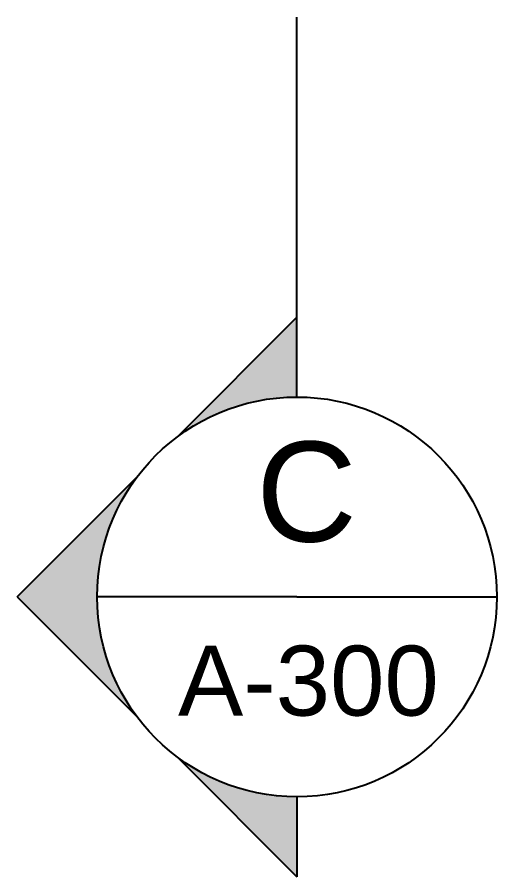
# Model space of a CAD drawing. Header units: millimetres. Extents: x -15.3 to 26.3, y -6.6 to 31.3.
# Drawn here: x 4.056 to 4.536, y 5.831 to 6.691 of the extents above; entities that cross this region are included whole.
import ezdxf

# ---------------------------------------------------------------- set-up
doc = ezdxf.new("R2010")
doc.units = ezdxf.units.MM
doc.layers.add('Infissi', color=5, linetype='Continuous')
doc.styles.get("Standard").update_dxf_attribs({"font": 'arial.ttf'})

msp = doc.modelspace()

# ---------------------------------------------------------------- hatches: boundary and pattern name
at = {"layer": 'Infissi'}
h = msp.add_hatch(color=256, dxfattribs=at)
h.dxf.hatch_style = 1
h.paths.add_polyline_path([(4.17567, 6.2309), (4.05567, 6.1109), (4.06567, 6.1109), (4.08567, 6.1109), (4.13567, 6.1109, -0.162278)])
h.paths.add_polyline_path([(4.13567, 6.1109), (4.08567, 6.1109), (4.06567, 6.1109), (4.05567, 6.1109), (4.17567, 5.9909, -0.162278)])
h.paths.add_polyline_path([(4.33567, 5.9109, -0.162278), (4.21567, 5.9509), (4.33567, 5.8309), (4.33567, 5.8409), (4.33567, 5.8609)])
h.paths.add_polyline_path([(4.33567, 6.3609), (4.33567, 6.3909), (4.21567, 6.2709, -0.162278), (4.33567, 6.3109)])

# ---------------------------------------------------------------- linework, layer by layer
for p, q in [((4.33567, 6.3909), (4.33567, 6.6909)), ((4.21567, 6.2709), (4.33567, 6.3909)), ((4.33567, 6.3609), (4.33567, 6.3909)), ((4.33567, 6.3109), (4.33567, 6.3609)), ((4.05567, 6.1109), (4.17567, 6.2309)), ((4.05567, 6.1109), (4.17567, 5.9909)), ((4.33567, 6.1109), (4.13567, 6.1109)), ((4.33567, 6.1109), (4.53567, 6.1109)), ((4.21567, 5.9509), (4.33567, 5.8309)), ((4.33567, 5.9109), (4.33567, 5.8609)), ((4.33567, 5.8609), (4.33567, 5.8409)), ((4.33567, 5.8409), (4.33567, 5.8309))]:
    msp.add_line(p, q, dxfattribs=at)
msp.add_circle((4.33567, 6.1109), 0.2, dxfattribs=at)

# ---------------------------------------------------------------- texts
at = {"layer": 'Infissi', "attachment_point": 1}
for s, width, insert, char_height in [('C', 0.5152604, (4.29477, 6.26622), 0.1), ('A-300', 1.3228823, (4.21665, 6.06217), 0.07)]:
    msp.add_mtext_dynamic_manual_height_columns(s, width=width, gutter_width=12.5, heights=[0], dxfattribs=dict(at, insert=insert, char_height=char_height))

doc.saveas('drawing.dxf')
